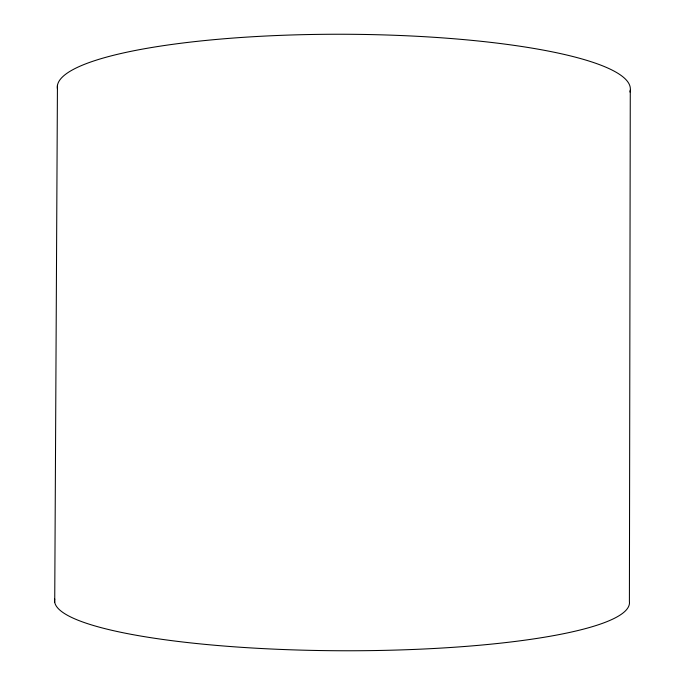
<?xml version="1.0" encoding="UTF-8"?>
<svg xmlns="http://www.w3.org/2000/svg" width="685" height="685" viewBox="0 0 685 685"><rect width="100%" height="100%" fill="white"/><g stroke="black" fill="none" stroke-linecap="round" stroke-linejoin="round"><path stroke-width="1.03" d="M630.277 90.274L629.404 601.601A287.452 49.055 0.2 0 1 340.282 650.75A287.452 49.055 0.2 0 1 54.749 599.058M54.723 602.235L57.446 85.377M57.446 88.862A286.527 53.841 0.2 0 1 347.047 34.267A286.527 53.841 0.2 0 1 629.926 92.004"/></g></svg>
